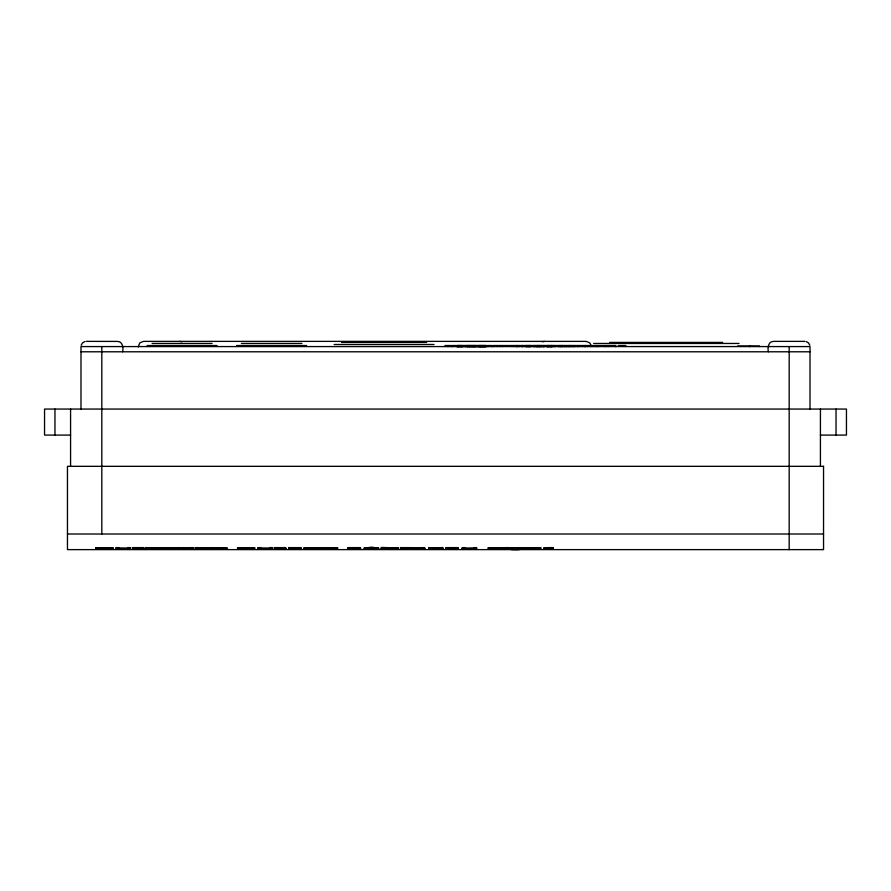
<?xml version="1.0" encoding="UTF-8"?>
<svg xmlns="http://www.w3.org/2000/svg" width="891" height="891" viewBox="0 0 891 891"><rect width="100%" height="100%" fill="white"/><g stroke="black" fill="none" stroke-linecap="round" stroke-linejoin="round"><path stroke-width="1.34" d="M81.17 345.229L82.518 342.901L84.857 341.554M364.285 548.912L378.608 548.912M366.914 548.912L371.458 548.722M543.822 548.834L553.166 548.745L553.166 547.62L549.669 547.609M542.485 341.765L544.479 341.376M511.1 549.547L519.865 549.402L519.865 548.366L515.945 548.422M519.865 548.366L518.852 548.466M381.626 547.831L381.883 548.099M519.865 549.402C515.766 549.959 500.196 548.834 514.931 548.399M157.93 547.809L162.385 547.62L162.385 548.656L152.461 549.335L145.79 548.656L145.79 547.62L157.93 547.809L157.93 548.845L145.79 548.656M157.206 547.876L151.091 547.876L151.091 548.923L154.154 549.235L157.206 548.923L157.206 547.876L151.091 547.876M157.93 548.845L162.385 548.656M206.69 547.876L200.575 547.876L200.575 548.923L203.638 549.235L206.69 548.923L206.69 547.876L200.575 547.876M207.414 547.809L211.869 547.62L211.869 548.656L201.945 549.335L195.274 548.656L195.274 547.62L207.414 547.809L207.414 548.845L195.274 548.656M207.414 548.845L211.869 548.656M517.615 547.876L511.512 547.876L511.512 548.923L514.575 549.235L517.615 548.923L517.615 547.876L511.512 547.876M518.35 547.809L522.805 547.62L522.805 548.656L512.882 549.335L506.211 548.656L506.211 547.62L518.35 547.809L518.35 548.845L506.211 548.656M518.35 548.845L522.805 548.656M162.151 548.288L170.315 547.731L178.612 548.288L178.612 549.335L170.315 548.767L162.151 549.335L162.151 548.288L168.956 547.62L178.612 548.288M145.79 547.62L152.461 548.288L162.385 547.62M211.869 547.62L205.197 548.288L195.274 547.62M522.805 547.62L516.134 548.288L506.211 547.62M162.151 549.335L168.956 548.656L178.612 549.335M212.192 547.765L224.476 547.954L212.192 548.132M322.82 547.765L325.126 547.72M214.486 548.756L212.192 548.811M325.126 548.756L322.82 548.811M499.205 548.21L502.724 547.954L490.685 547.954L495.385 548.221M534.812 548.21L538.32 547.954L533.609 547.687M499.205 549.246L502.724 548.99L498.002 548.722M534.812 549.246L538.32 548.99L526.291 548.99L530.98 549.257M548.076 547.698L546.45 548.221L550.638 548.221L550.638 549.335M212.192 548.7L224.476 548.99L212.192 549.179L212.192 547.664L227.216 547.954L212.192 548.243M322.82 548.7L337.845 548.99L322.82 549.29L322.82 547.664L335.105 547.954L322.82 548.132M103.033 548.722L98.333 548.99L103.022 549.257M244.925 547.687L240.225 547.954L244.925 548.221M311.427 547.687L306.716 547.954L311.416 548.221M244.925 548.722L240.325 548.934L244.925 549.257M387.529 547.698L396.027 547.954L391.349 548.221M311.427 548.722L306.716 548.99L311.416 549.257M530.991 547.687L526.291 547.954L530.98 548.221M495.396 548.722L490.796 549.056L498.615 549.335M105.684 548.221C125.063 547.508 83.587 547.519 103.022 548.221M247.575 549.257L252.253 548.99L237.485 548.99L254.993 548.99L246.25 548.644M314.077 549.257L318.755 548.99L303.976 548.99L321.495 548.99L312.741 548.644M533.642 548.221L541.06 547.954L523.552 547.954L534.21 548.299M498.047 549.257L505.464 548.99L487.945 548.99L496.71 549.346M533.642 549.257L541.06 548.99L523.552 548.99L534.21 549.335M325.449 547.62L337.845 547.954L322.82 548.243M214.82 548.667L227.216 548.99L212.192 549.29M325.449 548.667L328.979 548.644M548.934 547.687L543.911 547.753L543.822 549.335L550.638 549.257M548.934 548.722L546.45 549.257M388.097 548.299L398.767 547.954L381.192 547.453L381.192 548.578L398.767 548.99L390.024 549.346M188.446 547.954L183.758 548.099L190.763 548.21M246.25 548.299L254.993 547.954L237.485 547.954L252.253 547.954L246.239 547.675M312.741 548.299L321.495 547.954L303.976 547.954L318.755 547.954L312.73 547.675M419.75 547.954L415.061 548.099L422.067 548.21M104.347 549.346L113.101 548.99L95.593 548.99L110.361 548.99L104.336 548.722M496.699 548.221L505.464 547.954L487.945 547.954L498.615 548.299M390.002 548.722L383.999 548.99L388.688 549.257M548.399 547.609L553.166 547.709M86.204 341.376L117.445 341.42C122.668 341.253 123.582 347.935 122.646 351.789M804.796 341.376L773.555 341.376C768.332 341.32 767.418 347.88 768.354 351.789M341.587 342.411L426.589 342.411M609.656 342.411L722.612 342.411M152.105 343.458L212.058 343.458M241.383 343.458L301.882 343.458M593.662 343.458L739.029 343.458M334.147 344.494L434.028 344.494M147.126 345.541L217.036 345.541M236.672 345.541L306.593 345.541M618.287 345.541L625.85 345.541M149.198 346.053L214.965 346.053M238.755 346.053L304.51 346.053M737.67 345.953L759.444 345.953L759.444 346.577M80.992 351.789L810.008 351.789M70.578 435.086L44.55 435.086L44.55 409.058L846.45 409.058L846.45 435.086L820.422 435.086M67.46 534.01L823.54 534.01M188.291 549.335L181.151 549.201L185.116 548.945L178.066 548.656L178.066 547.62L190.763 547.954M419.594 549.335L412.455 549.201L416.42 548.945L409.37 548.656L409.37 547.62L422.067 547.954M440.421 548.199L428.716 547.62L428.716 549.335L431.177 549.335L431.177 547.753L442.883 548.288M132.436 547.698L141.279 547.698L141.279 549.335L143.919 549.335L143.919 547.62L132.436 547.62L132.436 548.733L143.919 548.656M274.339 547.698L283.182 547.698L283.182 549.335L285.811 549.335L285.811 547.62L274.339 547.62L274.339 548.733M288.706 547.698L298.463 547.698L298.463 549.246M348.125 547.698L357.881 547.698L357.881 549.246M400.883 547.687L403.411 547.687L403.411 549.257M408.568 547.687L406.04 547.687L406.04 549.257M445.778 547.698L455.524 547.698L455.524 549.246M118.626 547.943L127.736 548.021M260.517 547.943L269.628 548.021M289.375 548.021L298.463 548.021M357.881 547.943L348.793 548.021L348.793 549.068L357.881 548.99M446.447 548.021L455.524 547.943M464.812 548.021L473.923 547.943M298.463 548.21L288.706 548.21L301.091 548.288M357.881 548.21L348.125 548.21L360.51 548.288M455.524 548.21L445.778 548.21L458.163 548.288M115.986 548.288L118.626 548.288M127.736 548.288L130.364 548.288M141.279 548.288L143.919 548.288M193.403 548.288L178.066 547.62M257.889 548.288L260.517 548.288M269.628 548.288L272.256 548.288M283.182 548.288L285.811 548.288M364.285 548.288L366.914 548.288M375.98 548.288L378.608 548.288M400.883 548.288L408.568 548.221M424.706 548.288L409.37 547.62M428.716 548.288L431.177 548.288M462.173 548.288L464.812 548.288M473.923 548.288L476.551 548.288M543.822 548.288L550.638 548.288M381.192 548.578L386.872 548.667L381.348 548.934L384.879 549.29L396.027 548.99L391.316 548.722M115.986 548.656L118.626 548.656M127.736 548.656L130.364 548.656M178.066 548.656L193.403 549.335L193.403 547.62L190.763 547.62L190.763 549.257M190.763 548.656L193.403 548.656M257.889 548.656L260.517 548.656M269.628 548.656L272.256 548.656M274.339 548.656L285.811 548.656M288.706 548.656L301.091 548.656M348.125 548.733L360.51 548.656M400.883 548.722L408.568 548.722M409.37 548.656L424.706 549.335L424.706 547.62L422.067 547.62L422.067 549.257M422.067 548.656L424.706 548.656M428.716 548.656L440.421 549.235L440.421 547.62L442.883 547.62L442.883 549.335L431.177 548.8M440.421 548.656L442.883 548.656M445.778 548.733L458.163 548.656M462.173 548.656L464.812 548.656M473.923 548.656L476.551 548.656M118.626 548.99L127.736 549.068M260.517 548.99L269.628 549.068M298.463 549.068L289.375 549.068M455.524 548.99L446.447 548.99M464.812 549.068L473.923 548.99M288.706 549.246L301.091 549.335L301.091 547.62L288.706 547.62L288.706 549.335M322.82 549.179L335.105 548.99L330.182 548.722M348.125 549.246L360.51 549.335L360.51 547.62L348.125 547.62L348.125 549.335M408.568 549.257L400.883 549.335L400.883 547.62L408.568 547.62L408.568 549.335M445.778 549.246L458.163 549.335L458.163 547.62L445.778 547.62L445.778 549.335M549.669 548.644L553.166 548.656M372.672 548.722L375.98 548.912M387.507 548.21L388.688 548.221M179.915 341.376L181.909 341.765M806.143 341.554L808.482 342.901L809.83 345.229M591.29 345.897L589.809 342.901L586.133 341.376L143.473 341.376L139.787 342.901L138.261 346.978M836.036 409.058L836.036 435.086M820.422 409.058L820.422 466.327M810.008 409.058L810.008 346.577L80.992 346.577L80.992 409.058M789.181 346.577L789.181 549.624M749.977 345.953L749.977 346.577M749.621 345.953L749.621 346.577M615.759 346.577L615.759 345.541L492.968 345.541L492.968 346.577M615.469 345.541L615.469 346.577M608.843 345.541L608.843 346.577M606.871 345.541L606.871 346.577M605.1 345.541L605.1 346.577M604.811 345.541L604.811 346.577M598.184 345.541L598.184 346.577M597.805 345.541L597.805 346.577M596.213 345.541L596.213 346.577M595.789 345.541L595.789 346.577M592.704 345.541L592.704 346.577M591.68 345.541L591.68 346.577M590.566 345.541L590.566 346.577M587.57 345.541L587.57 346.577M585.465 345.541L585.465 346.577M585.198 345.541L585.198 346.577M584.663 345.541L584.663 346.577M582.647 345.541L582.647 346.577M579.551 345.541L579.551 346.577M578.537 345.541L578.537 346.577M577.424 345.541L577.424 346.577M577.335 345.541L577.335 346.577M575.263 345.541L575.319 346.577M574.428 345.541L574.428 346.577M573.136 345.541L573.136 346.577M572.312 345.541L572.222 346.577M571.287 345.541L571.287 346.577M571.209 345.541L571.12 346.577M570.095 345.541L570.162 346.577M569.939 345.541L569.939 346.577M569.394 345.541L569.394 346.577M569.137 345.541L569.137 346.577M568.369 345.541L568.369 346.577M568.035 345.541L568.024 346.577M565.028 345.541L564.983 346.577M564.816 345.541L564.816 346.577M564.27 345.541L564.27 346.577M562.923 345.541L562.9 346.577M562.622 345.541L562.633 346.577M562.277 345.541L562.266 346.577M561.798 345.541L561.798 346.577M561.196 345.541L561.185 346.577M560.929 345.541L560.929 346.577M560.795 345.541L560.795 346.577M560.439 345.541L560.439 346.577M559.659 345.541L559.682 346.577M559.047 345.541L559.08 346.577M558.568 345.541L558.601 346.577M558.234 345.541L558.223 346.577M555.293 345.541L555.305 346.577M554.948 345.541L554.937 346.577M554.469 345.541L554.469 346.577M553.857 345.541L553.868 346.577M553.233 345.541L553.111 346.577M552.865 345.541L552.877 346.577M552.398 345.541L552.398 346.577L552.331 345.541M551.796 345.541L551.796 346.577M551.796 345.541L551.718 346.577M551.473 345.541L551.484 346.577M551.273 345.541L551.239 346.577M551.117 346.577L551.095 345.541L550.905 346.577M550.749 345.541L550.738 346.577M550.649 345.541L550.649 346.577M550.259 345.541L550.27 346.577M550.048 345.541L550.037 346.577M549.68 345.541L549.647 346.577M548.912 346.577L548.834 345.541L548.823 346.577M548.533 345.541L548.511 346.577M548.132 345.541L548.154 346.577M547.92 345.541L547.92 346.577M547.898 345.541L547.898 346.577M547.553 346.577L547.553 345.541L547.419 346.577M547.052 345.541L547.074 346.577M546.706 345.541L546.695 346.577M546.372 345.541L546.372 346.577M544.39 345.541L544.39 346.577M544.223 345.541L544.223 346.577M543.967 345.541L543.967 346.577M543.12 345.541L543.232 346.577M542.708 345.541L542.708 346.577M542.051 345.541L542.073 346.577M541.728 345.541L541.717 346.577M541.249 345.541L541.249 346.577M540.859 345.541L540.859 346.577M540.648 345.541L540.648 346.577M540.146 345.541L540.146 346.577M539.59 345.541L539.601 346.577M539.423 345.541L539.423 346.577M539.122 345.541L539.111 346.577M538.52 345.541L538.498 346.577M538.231 345.541L538.231 346.577M538.053 345.541L537.874 346.577M537.752 345.541L537.763 346.577M537.685 345.541L537.507 346.577M537.384 345.541L537.384 346.577M536.983 345.541L537.061 346.577M535.892 345.541L535.925 346.577M535.547 345.541L535.48 346.577M534.812 345.541L534.812 346.577M534.567 345.541L534.567 346.577M534.199 345.541L534.199 346.577M533.687 345.541L533.687 346.577M533.041 345.541L533.041 346.577M530.568 345.541L530.579 346.577M530.1 345.541L530.1 346.577M529.622 345.541L529.622 346.577M529.488 345.541L529.499 346.577M529.042 345.541L529.042 346.577M528.875 345.541L528.875 346.577M528.619 345.541L528.742 346.577M528.341 345.541L528.252 346.577L528.185 345.541M527.884 345.541L527.984 346.577M527.784 345.541L527.784 346.577M527.372 345.541L527.361 346.577M526.904 345.541L526.871 346.577M526.626 345.541L526.626 346.577M526.525 345.541L526.536 346.577M526.314 345.541L526.314 346.577M525.512 345.541L525.512 346.577M524.81 345.541L524.81 346.577M522.883 345.541L522.883 346.577M522.416 345.541L522.338 346.577M522.271 345.541L522.271 346.577M521.502 345.541L521.502 346.577M520.144 547.62L520.144 548.656M519.208 345.541L519.208 346.577M518.874 345.541L518.874 346.577M518.005 548.366L518.005 549.402M517.326 345.541L517.326 346.577M517.337 548.433L517.337 549.469M516.958 345.541L516.958 346.577M516.836 345.541L516.836 346.577M516.78 548.433L516.78 549.48M516.513 345.541L516.513 346.577M514.263 345.541L514.263 346.577M511.924 345.541L511.924 346.577M510.788 547.809L510.788 548.845M508.984 547.62L508.984 548.656M502.546 345.541L502.546 346.577M500.464 345.541L500.464 346.577M497.267 345.541L497.267 346.577M493.959 345.541L493.959 346.577M491.877 346.577L491.877 345.541L487.243 345.541L487.243 346.577M491.632 345.541L491.632 346.577M488.223 345.541L488.223 346.577M486.185 346.577L486.23 345.541L457.15 345.541L457.217 346.577M486.052 346.577L485.94 345.541L485.873 346.577M485.562 345.541L485.562 346.577M485.461 345.541L485.506 346.577M485.305 345.541L485.272 346.577M485.094 345.541L485.005 346.577M484.916 345.541L484.793 346.577L484.704 345.541M484.47 345.541L484.548 346.577M484.281 346.577L484.236 345.541L484.158 346.577M483.98 345.541L484.002 346.577M483.746 345.541L483.824 346.577M483.546 346.577L483.546 345.541L483.323 346.577M483.234 345.541L483.178 346.577M482.967 345.541L482.944 346.577M482.866 345.541L482.822 346.577M482.733 345.541L482.688 346.577M482.51 345.541L482.51 346.577M482.365 345.541L482.254 346.577M482.12 345.541L482.12 346.577M481.975 345.541L481.942 346.577M481.775 345.541L481.63 346.577M481.519 345.541L481.608 346.577M481.363 345.541L481.263 346.577M481.251 345.541L481.162 346.577M480.917 345.541L480.917 346.577M480.416 345.541L480.36 346.577M480.238 345.541L480.204 346.577M480.049 345.541L480.06 346.577M479.948 345.541L479.915 346.577M479.748 345.541L479.748 346.577M479.425 345.541L479.425 346.577M479.38 345.541L479.38 346.577M479.158 345.541L479.035 346.577M478.946 345.541L478.924 346.577M478.723 345.541L478.723 346.577M478.545 345.541L478.656 346.577M478.022 345.541L478.022 346.577M477.743 345.541L477.91 346.577M477.531 345.541L477.498 346.577M477.053 345.541L477.053 346.577M476.941 345.541L476.93 346.577M476.741 345.541L476.707 346.577M476.273 345.541L476.351 346.577M475.716 345.541L475.716 346.577M475.516 345.541L475.56 346.577M475.337 345.541L475.449 346.577M475.193 345.541L475.193 346.577M474.981 345.541L474.981 346.577M474.814 345.541L474.936 346.577M474.613 345.541L474.68 346.577M474.502 345.541L474.48 346.577M474.112 345.541L474.068 346.577M473.934 345.541L473.934 346.577M473.711 345.541L473.667 346.577M473.221 345.541L473.232 346.577M472.998 345.541L472.998 346.577M472.575 345.541L472.586 346.577M472.52 345.541L472.52 346.577M472.275 345.541L472.275 346.577M472.085 345.541L472.085 346.577M471.929 345.541L471.929 346.577M471.573 345.541L471.573 346.577M471.372 345.541L471.372 346.577M471.094 345.541L471.139 346.577M470.96 345.541L470.96 346.577M470.704 345.541L470.704 346.577M470.37 345.541L470.426 346.577M470.214 345.541L470.125 346.577M470.002 345.541L470.002 346.577M469.824 345.541L469.824 346.577M469.59 345.541L469.59 346.577M469.423 345.541L469.479 346.577M469.29 345.541L469.29 346.577M468.911 345.541L468.911 346.577M468.722 345.541L468.722 346.577M468.521 345.541L468.532 346.577L468.332 345.541M468.209 345.541L468.232 346.577M467.975 345.541L467.987 346.577M467.742 345.541L467.797 346.577M467.686 345.541L467.675 346.577M467.441 345.541L467.441 346.577M467.107 345.541L467.118 346.577M466.862 345.541L466.862 346.577M466.684 345.541L466.684 346.577M465.926 345.541L465.926 346.577M465.804 345.541L465.804 346.577M465.559 345.541L465.559 346.577M465.169 345.541L465.169 346.577M464.946 345.541L464.946 346.577M463.977 345.541L463.977 346.577M463.71 345.541L463.71 346.577M463.287 345.541L463.287 346.577M462.496 345.541L462.451 346.577M462.151 345.541L462.295 346.577M462.061 345.541L462.106 346.577M461.906 346.577L461.85 345.541L461.727 346.577M461.427 345.541L461.493 346.577M461.36 346.577L461.248 345.541L461.059 346.577M460.97 345.541L460.881 346.577M460.747 345.541L460.714 346.577L460.536 345.541M460.357 346.577L460.302 345.541L460.213 346.577M460.034 345.541L459.968 346.577M459.845 345.541L459.767 346.577L459.689 345.541M459.489 345.541L459.489 346.577M459.344 345.541L459.199 346.577L459.032 345.541M458.843 345.541L458.965 346.577M458.709 345.541L458.653 346.577M458.475 345.541L458.475 346.577M458.286 345.541L458.375 346.577M458.141 345.541L458.23 346.577M457.941 345.541L457.907 346.577M457.74 345.541L457.684 346.577M457.595 345.541L457.595 346.577M457.373 345.541L457.484 346.577M456.426 346.577L456.426 345.541L451.782 345.541L451.782 346.577M456.181 345.541L456.181 346.577M452.773 345.541L452.773 346.577M451.035 346.577L451.035 345.541L445.066 345.541L445.066 346.577M448.541 345.541L448.541 346.577M447.56 345.541L447.56 346.577M431.667 547.62L431.667 548.656M419.06 547.887L419.06 548.923M412.789 547.62L412.789 548.656M389.735 547.597L389.735 548.644M389.412 547.597L389.412 548.644M323.021 547.765L323.032 549.179M212.392 547.765L212.403 549.179M209.207 547.62L209.207 548.656M199.851 547.809L199.851 548.845M198.058 547.62L198.058 548.656M187.756 547.887L187.756 548.923M181.486 547.62L181.486 548.656M175.794 548.288L175.794 549.335M171.807 547.62L171.807 548.656M170.315 547.731L170.315 548.767M168.956 547.62L168.956 548.656M164.835 548.288L164.835 549.335M159.723 547.62L159.723 548.656M155.713 548.288L155.713 549.335M152.461 548.288L152.461 549.335M150.367 547.809L150.367 548.845M148.574 547.62L148.574 548.656M101.819 346.577L101.819 534.01M70.578 409.058L70.578 466.327M54.964 409.058L54.964 435.086M364.386 547.809L364.285 549.335L366.914 549.335C366.647 546.473 376.247 546.461 375.98 549.335L378.608 549.335L378.608 547.865L364.386 547.809M113.101 547.954L95.593 547.954L113.101 547.954M823.54 466.327L67.46 466.327L67.46 549.624L823.54 549.624L823.54 466.327M118.626 547.62L115.986 547.62L115.986 549.335L118.626 549.335L118.626 547.62M130.364 547.62L127.736 547.62L127.736 549.335L130.364 549.335L130.364 547.62M260.517 547.62L257.889 547.62L257.889 549.335L260.517 549.335L260.517 547.62M272.256 547.62L269.628 547.62L269.628 549.335L272.256 549.335L272.256 547.62M464.812 547.62L462.173 547.62L462.173 549.335L464.812 549.335L464.812 547.62M476.551 547.62L473.923 547.62L473.923 549.335L476.551 549.335L476.551 547.62M573.37 346.577L573.37 345.541L573.247 346.577M567.099 346.577L567.099 345.541L567.01 346.577M565.93 346.577L565.93 345.541L565.896 346.577M549.29 346.577L549.201 345.541L549.179 346.577M543.677 346.577L543.677 345.541L543.599 346.577M539.946 346.577L539.957 345.541L539.89 346.577M536.404 346.577L536.404 345.541L536.371 346.577M531.025 346.577L531.025 345.541L530.925 346.577M480.784 346.577L480.772 345.541L480.683 346.577M473.5 346.577L473.511 345.541L473.422 346.577"/></g></svg>
